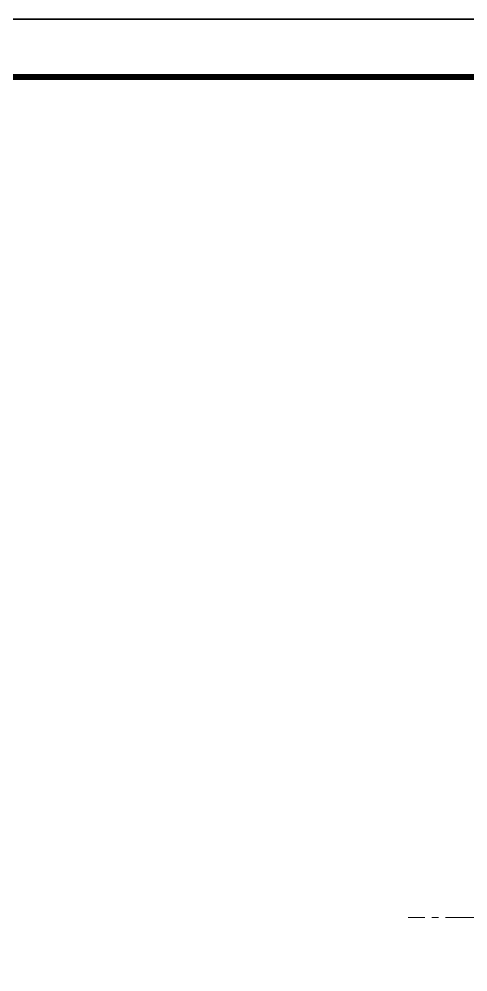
# Model space of a CAD drawing. Header units: inches. Extents: x 236662 to 497023, y -248575 to 81795.
# Drawn here: x 287622 to 289243, y -227116 to -223672 of the extents above; entities that cross this region are included whole.
import ezdxf

# ---------------------------------------------------------------- set-up
doc = ezdxf.new("R2010")
doc.units = ezdxf.units.IN
doc.header["$LTSCALE"] = 10
doc.header["$MEASUREMENT"] = 0
doc.linetypes.add('CENTER', pattern=[2, 1.25, -0.25, 0.25, -0.25])
for name, color, linetype, lineweight in [('02. HP_BE TONG', 1, 'Continuous', 35), ('05. HP_TRUC', 251, 'CENTER', 5), ('06. HP_THAY 1', 134, 'Continuous', 15)]:
    doc.layers.add(name, color=color, linetype=linetype, lineweight=lineweight)
doc.layers.add('Tpl_Bound', color=1, linetype='Continuous', plot=False)

# ---------------------------------------------------------------- blocks, each defined once
blk = doc.blocks.new('KHUNG TEN A-3')
at = {"layer": '02. HP_BE TONG', "color": 1, "const_width": 0.4999999999999999}
blk.add_lwpolyline([(15.00000000000011, 5.000000000000682), (414.9999999999999, 5.000000000000682), (414.9999999999999, 292), (15.00000000000011, 292)], close=True, dxfattribs=at)
at = {"layer": '06. HP_THAY 1'}
blk.add_lwpolyline([(1.13686837721616e-13, 297), (420.0000000000001, 297), (420.0000000000001, 6.821210263296962e-13), (1.13686837721616e-13, 6.821210263296962e-13)], close=True, dxfattribs=at)
at = {"layer": 'Defpoints'}
blk.add_lwpolyline([(1.13686837721616e-13, 6.821210263296962e-13), (419.9999999999999, 6.821210263296962e-13), (419.9999999999999, 297), (1.13686837721616e-13, 297)], close=True, dxfattribs=at)

msp = doc.modelspace()

# ---------------------------------------------------------------- linework, layer by layer
at = {"layer": '05. HP_TRUC', "ltscale": 10}
msp.add_line((292086.8974756331, -226918.6455700972), (289026.6940527729, -226918.6455700972), dxfattribs=at)
at = {"layer": 'Tpl_Bound', "color": 1}
for points in [[(282444.5499781809, -223671.7449196481), (282444.5499781809, -211219.8760565453), (300149.2264122115, -211219.8760565453), (300149.2264122115, -223671.7449196481)], [(282444.5499781809, -236123.6137827509), (282444.5499781809, -223671.7449196481), (300149.2264122115, -223671.7449196481), (300149.2264122115, -236123.6137827509)]]:
    msp.add_lwpolyline(points, close=True, dxfattribs=at)

# ---------------------------------------------------------------- block references
at = {"color": 1, "xscale": 41.92548438755171, "yscale": 41.92548438755171, "zscale": 41.92548438755171}
msp.add_blockref('KHUNG TEN A-3', (282444.5499781809, -236123.613782751, -318.6113195437673), dxfattribs=at)

doc.saveas('drawing.dxf')
